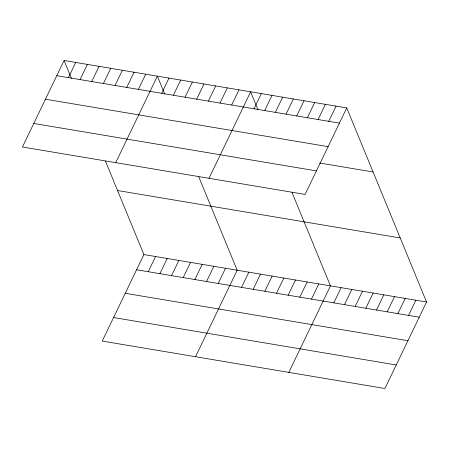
<?xml version="1.0" encoding="UTF-8"?>
<svg xmlns="http://www.w3.org/2000/svg" width="449" height="449" viewBox="0 0 449 449"><rect width="100%" height="100%" fill="white"/><g stroke="black" fill="none" stroke-linecap="round" stroke-linejoin="round"><path stroke-width="0.67" d="M64.084 60.492L22.45 146.997L305.112 194.434L346.746 107.928L64.084 60.492L71.425 78.35M68.428 77.643L75.741 62.45M80.09 79.602L87.403 64.409M91.748 81.555L99.061 66.362M103.41 83.514L110.723 68.321M115.067 85.467L122.381 70.274M126.73 87.426L134.043 72.233M138.387 89.385L145.701 74.192M115.73 162.65L157.358 76.145L164.704 94.004M161.707 93.297L169.02 78.104M173.37 95.255L180.678 80.062M185.027 97.209L192.34 82.015M196.69 99.167L203.998 83.974M208.347 101.12L215.66 85.933M105.493 161.197L143.888 254.566L102.254 341.072L384.916 388.508L426.55 302.003L346.746 107.928M220.004 103.079L227.317 87.886M148.237 271.718L155.55 256.525M231.667 105.038L238.98 89.845M159.895 273.671L167.208 258.478M209.004 178.304L250.637 91.798L257.984 109.657M171.557 275.63L178.87 260.437M254.005 108.787L261.318 93.594M183.214 277.589L190.528 262.396M264.686 110.577L271.993 95.384M194.877 279.542L202.19 264.349M275.36 112.368L282.674 97.175M286.041 114.158L293.354 98.971M206.534 281.501L213.847 266.308M296.716 115.954L304.029 100.761M218.197 283.454L225.505 268.266M307.397 117.745L314.71 102.552M195.534 356.725L237.167 270.219L198.772 176.85M318.077 119.535L325.385 104.342M241.517 287.371L248.825 272.178M328.752 121.331L336.065 106.138M253.174 289.324L260.487 274.131M264.837 291.283L272.145 276.09M276.494 293.242L283.807 278.049M288.151 295.195L295.464 280.002M299.814 297.154L307.127 281.961M311.471 299.113L318.784 283.92M288.814 372.378L330.447 285.873L292.052 192.503M333.809 302.856L341.122 287.669M344.49 304.652L351.803 289.459M355.17 306.442L362.478 291.249M365.845 308.233L373.158 293.04M376.526 310.029L383.839 294.836M387.201 311.819L394.514 296.626M397.881 313.61L405.194 298.417M408.562 315.4L415.869 300.213M56.77 75.685L339.433 123.121M45.444 99.218L328.107 146.655M319.688 163.015L373.08 171.973M33.776 123.464L316.438 170.901M117.554 190.522L400.216 237.959M143.888 254.566L426.55 302.003M136.575 269.759L419.237 317.196M125.254 293.292L407.911 340.729M113.58 317.538L396.243 364.975"/></g></svg>
